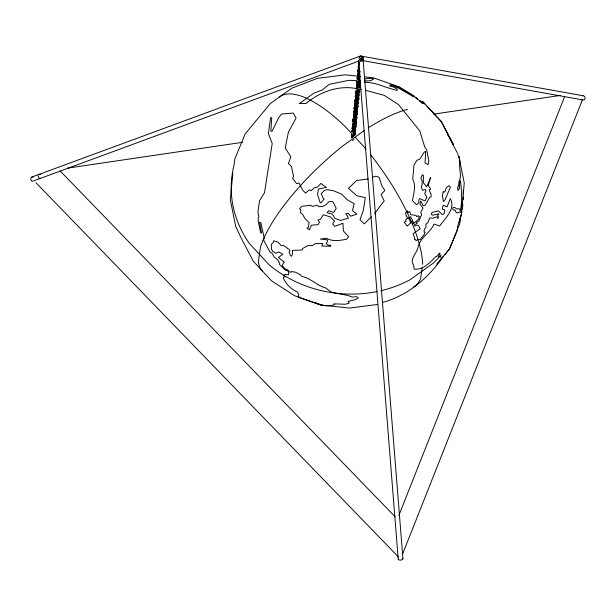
<?xml version="1.0" encoding="UTF-8"?>
<svg xmlns="http://www.w3.org/2000/svg" width="616" height="616" viewBox="0 0 616 616"><rect width="100%" height="100%" fill="white"/><g stroke="black" fill="none" stroke-linecap="round" stroke-linejoin="round"><path stroke-width="0.92" d="M38.161 175.93L38.985 178.386L40.641 178.301M232.825 173.204L230.315 199.815L235.697 226.341L241.264 238.253L253.307 261.215L271.548 280.842L294.748 295.811L321.329 305.089L349.472 308.054L377.262 304.504M460.252 219.82L460.314 219.134L459.451 218.719M461.754 209.686L464.264 183.075L458.874 156.549M351.759 131.762L352.236 130.476M355.155 99.669C352.714 103.696 361.184 106.499 357.557 101.347M356.78 81.474C356.187 83.175 359.097 86.833 360.237 84.469M352.806 128.96L352.183 128.297L352.775 129.591L354.392 129.067M353.176 125.271L352.552 124.609C352.275 126.873 355.293 125.649 355.786 124.355M353.007 120.413L353.284 119.489L352.891 120.405M353.376 115.562L353.877 117.017L355.64 116.555M355.078 112.967L353.484 115.423L353.684 114.43M354.115 108.177L354.616 109.64L356.025 109.409M354.254 107.9L355.817 105.582M355.532 101.686L354.908 101.024L355.355 102.256L356.764 102.025M355.278 96.527L355.779 97.99L357.542 97.528M355.386 96.396L356.98 93.932M356.995 90.537C355.109 92.292 356.317 92.446 355.956 92.131M356.379 85.455L356.887 86.918L358.643 86.456M357.426 82.652L356.81 81.99C356.525 84.253 359.544 83.029 360.044 81.743M357.118 78.078L357.349 79.295M357.226 77.939L358.82 75.475M358.227 67.005L358.45 68.222L359.413 68.53M358.589 63.309L358.728 64.403L359.49 64.857M353.954 124.401L353.769 124.786M354.215 120.374L354.246 121.059M354.362 119.881L354.423 119.227M355.101 111.55L355.124 112.235M358.604 87.557L357.865 85.693M359.844 87.972L359.475 86.086M422.153 267.875L420.62 278.601A116.355 40.725 54.4 0 1 413.582 286.956M460.73 216.832L459.713 223.978L449.464 248.856L444.698 254.778M360.522 56.387C363.625 54.747 365.165 61.3 361.407 60.383L362.331 57.504L361.53 56.195L360.699 55.941L31.97 176.992C29.776 177.847 30.939 182.498 33.318 180.996L358.62 61.146M358.62 63.024L358.843 62.447M358.25 66.713L358.82 65.65M357.881 70.401L359.559 68.099M357.519 74.097L358.835 72.08M356.41 85.17L358.089 82.86M355.671 92.546L356.125 91.553M355.309 96.242L356.425 95.087M354.878 100.508L355.74 99.338M354.508 104.196L355.832 102.179M354.146 107.892L354.593 106.891M353.776 111.581L355.093 109.563M353.422 115.492L353.853 114.276M352.175 128.005L353.83 125.479M351.79 131.477L353.107 129.46M351.42 135.166L351.651 134.75M354.962 100.185L356.256 97.913M358.735 99.045L358.135 100.046L356.841 99.646M351.543 134.696L351.99 137.491M355.109 123.108L354.346 120.929M359.575 64.695L358.335 66.867L358.481 66.297M355.363 96.212L355.856 95.696M355.586 101.109C353.93 100.993 356.179 99.392 355.109 100.092M357.395 89.52C357.827 89.151 358.581 92.184 358.466 91.376M354.962 100.662L355.563 101.74L357.172 101.216M354.57 104.166L354.962 103.203M354.223 108.046L354.878 107.346L354.423 107.469M353.869 111.404L353.915 111.296M352.976 120.559L353.276 119.904L353.684 120.135M351.882 131.3L352.021 131.062M351.559 134.889L351.497 135.32L351.697 134.75M357.08 99.461L356.348 99.931M359.475 91.668L358.604 93.216M355.186 111.581L356.464 110.164M359.105 95.357L358.235 96.904M354.308 120.405L355.994 118.865L355.524 118.619M358.312 103.319L357.442 104.866M353.938 124.093L355.301 122.623M357.942 107.007L357.072 108.555M357.573 110.695C357.565 112.559 353.546 114.899 353.746 111.866M357.203 114.391L356.333 115.939M356.841 118.079C355.317 123.015 350.689 119.396 354.354 116.948M356.325 123.208L355.748 124.409M355.956 126.904L355.085 128.451M355.586 130.592L354.377 132.471M355.224 134.28L354.685 135.428M357.996 70.416L357.965 71.063M356.433 85.385L356.856 84.169M354.531 104.42L354.793 103.781M355.178 112.181L354.585 112.097M352.545 124.316L353.846 122.076M354.3 120.998L353.861 120.936M356.317 100.077L357.426 98.645M358.705 99.191L357.526 100.924M358.82 62.324L358.643 64.126L359.475 65.735M360.568 80.927L359.821 81.628L358.343 80.881M398.891 515.361L564.641 96.658M402.425 554.515L582.42 99.831A2.395 2.102 5.7 0 1 581.858 99.576M358.335 69.408L357.965 70.563L358.304 69.908M357.965 73.096C356.795 74.906 358.604 73.173 357.742 73.681M360.006 81.797L360.468 81.027M359.336 85.832L360.098 84.723M356.194 98.491L354.901 100.87M357.473 101.501C358.581 100.608 359.682 98.059 358.227 97.097M352.606 126.788L352.236 127.943L352.706 127.243M355.825 121.067L356.695 119.519L356.333 117.633M358.527 65.873L358.273 67.822L358.828 69.038M358.158 69.562L357.904 71.51L358.735 73.112M357.796 73.258L357.534 75.198L358.089 76.422M357.426 76.946L357.149 77.785L358.266 76.63M356.687 84.33L356.433 86.271L357.265 87.88M355.948 91.707L355.694 93.655L356.248 94.879M355.578 95.403L355.324 97.343L356.156 98.953M354.785 103.357L354.531 105.305L355.085 106.522M354.416 107.053L354.161 108.994L354.993 110.595M353.168 119.566L352.914 121.506L353.469 122.73M352.437 126.942L352.175 128.89L352.729 130.115M358.789 62.717L358.697 63.178L358.851 62.609M356.525 85.177L356.641 84.754M351.905 131.485L352.067 131.054M351.536 135.174L351.405 135.62M356.21 100.831L356.433 100.2L356.156 101.27M398.375 559.043C398.252 560.76 402.564 560.314 402.941 558.812L363.101 59.744M356.433 87.942L357.719 86.548M351.443 137.946L352.729 136.552M358.766 96.219L358.866 93.57M354.169 110.664L355.178 110.487M357.603 107.862L358.042 106.029L357.58 105.12M355.678 111.296L357.295 111.473M356.495 118.934L356.934 117.102L356.325 116.131M354.092 123.5L355.17 124.216L356.04 123.985M355.247 131.454L355.686 129.614L355.078 128.644M443.505 256.256C428.674 277.677 408.069 295.503 382.544 302.471M436.798 264.025L449.595 248.933L457.257 230.33L457.411 227.112L461.176 214.768L462.601 202.271L462.169 202.41L461.9 209.71L460.76 212.474L459.821 211.65L457.803 212.959L456.086 212.458L455.27 210.133L453.376 210.064L452.66 209.34L453.045 207.561L454.785 207.554L456.826 208.94L459.382 208.755L460.329 210.703C462.431 201.047 461.553 190.536 460.498 180.711L459.482 183.021L459.459 188.45L457.934 190.483L457.572 186.987L458.335 186.848L459.251 180.288L459.682 180.149C461.777 173.943 458.45 167.514 460.013 161.377L459.02 156.502M357.973 88.08L357.319 89.62M38.562 174.906L39.717 174.197L40.548 174.451M371.386 216.786L364.287 223.885L359.99 219.835L363.309 210.241L365.342 197.636L356.803 195.765L348.44 188.35L356.679 180.465L368.206 178.994M374.605 213.56L384.215 200.831L381.119 194.594L384.815 190.429L381.905 185.886L379.086 177.262L375.475 176.191L372.249 177.439M359.475 80.38L358.166 77.955M357.634 98.829L356.325 96.412M354.161 110.626C351.543 113.744 358.989 117.964 356.972 112.597M357.295 111.511L357.634 109.325L356.903 108.732M352.914 123.138L352.545 125.202L353.376 126.804M356.04 124.024L356.41 122.076L355.809 121.267M359.721 73.05L358.905 74.359L358.789 73.959M353.977 139.524L352.506 140.602M359.267 80.196L358.166 81.743M358.243 87.811L358.82 87.387M354.277 130.192L353.176 131.739M364.302 130.53L343.482 145.438A116.355 37.43 -42.9 0 0 260.46 247.216L258.412 261.507A116.355 37.43 -42.9 0 0 262.424 271.032M360.121 71.687C358.989 73.55 356.733 70.355 358.535 71.579M359.752 75.383L357.988 75.845L357.488 74.382M359.382 79.071L358.012 79.618M358.273 90.144L357.057 90.706L356.094 90.09M357.911 93.832C356.78 95.696 354.523 92.5 356.325 93.724M356.749 105.482C355.617 107.346 353.361 104.15 355.163 105.374M355.809 117.494C354.885 119.019 353.684 118.341 354.47 119.273M355.124 121.691L353.368 122.153L352.868 120.69M354.023 132.763L352.652 133.31M353.307 136.683C352.067 138.161 350.489 134.927 352.067 136.344M358.273 69.454L358.751 69.231M357.904 73.142L358.781 72.95L358.381 72.919M356.803 84.215L357.673 84.022M356.063 91.599L356.941 91.407M358.82 96.173L357.811 96.312L356.525 95.257M354.901 103.249L355.779 103.049M354.531 106.938L355.17 106.73M357.657 107.823L356.048 107.608M353.8 114.322L354.523 114.114M356.556 118.896L354.939 118.68M352.545 126.834L353.276 126.626M352.183 130.523L352.652 130.299M355.309 131.408L354.431 131.601L353.353 130.885M360.275 56.041C358.081 56.895 359.236 61.546 361.623 60.045L360.753 58.158L361.715 58.328L360.46 58.612M353.961 114.73L353.422 116.378L354.254 117.979M357.38 77.37L357.704 77.246M359.328 84.007C358.612 84.454 359.328 82.105 357.796 81.643M356.903 106.761L355.963 104.728M355.802 117.833L354.423 115.438M354.546 130.346L353.607 128.313M360.075 76.253L358.581 78.093L358.25 77.531M357.064 106.36L355.532 108.154L355.116 107.569M356.333 113.737L354.793 115.539M355.078 126.257L353.546 128.051M360.922 60.299L361.623 60.045M357.734 77.246L357.272 79.256M354.362 111.034L354.323 111.042M353.114 123.554L352.529 124.093L353.076 123.554M359.528 83.584L357.796 85.431M31.97 176.992L33.233 177.146M358.959 65.573L359.521 65.566M357.588 81.997C358.065 82.783 358.104 80.819 358.212 81.789M356.31 100.816L355.871 100.462M357.48 102.649L355.902 104.466M67.698 168.114L242.65 142.304M433.756 114.114L560.213 95.457M364.587 78.987L370.255 78.201L373.712 79.033L370.94 80.681L364.302 81.027M582.466 95.742C585.485 94.987 586.301 100.824 582.89 99.915L361.407 60.383M360.753 58.158L362.4 58.073M364.895 82.382C375.991 82.128 386.255 88.273 397.135 90.329L397.351 89.397L393.755 87.049L389.543 86.024L390.652 84.946L395.149 86.14L392.954 85.701L399.376 88.55L413.675 96.866L412.281 95.626L415.153 97.105L417.756 98.768L415.993 97.998L416.978 98.699L416.193 98.406L420.466 101.078L420.867 101.794L419.527 100.785L422.514 103.604L423.146 103.681L420.974 101.24L423.908 103.642L422.591 101.756L423.123 101.925L441.395 121.583L453.453 144.567M357.157 80.673L348.849 80.326L329.044 84.377L322.445 89.867L313.867 93.162L299.307 103.596L306.067 103.465C319.912 91.884 338.731 84.916 356.741 88.666M323.369 305.297L322.183 305.251L326.957 305.836L331.601 305.405L334.634 304.643L333.972 303.873L345.484 304.242L349.264 303.087L348.148 301.44L355.717 299.538L358.219 297.774L356.41 296.612L352.437 297.12C345.63 294.14 338.13 294.255 331.085 291.922L325.772 288.003C318.526 286.078 313.228 280.757 306.429 277.878L301.37 276.114L300.554 274.79L295.557 272.218L291.36 271.517L291.26 272.257L289.381 271.772L287.934 270.124L284.438 268.345L282.274 265.658L283.476 262.816L284.515 262.231L278.37 257.534L282.783 254.254L278.902 251.936L275.86 253.215L272.665 251.336L271.471 249.026L271.286 244.475L273.165 242.496L273.673 240.779L278.009 242.196L281.027 245.414L283.714 245.653L286.94 247.617L287.472 248.695L288.981 249.049L289.944 250.758L289.104 251.782L290.298 255.417L291.568 256.271L292.392 254.393L292.415 250.335L302.102 250.081L302.672 248.494L308.1 245.538L312.574 245.561L315.315 243.582L322.761 243.551L321.822 246.007L330.638 246.3L330.846 245.23L328.112 245.214L326.195 243.497L327.543 241.241L327.389 239.87L320.358 239.085L326.388 238.284C332.779 241.819 339.762 240.51 346.523 239.262L348.71 236.798L343.412 230.962L342.943 223.254L334.704 226.419L332.717 224.024L334.48 221.044L330.484 216.955L323.323 214.753L320.405 219.342L318.018 220.112L319.465 222.26L318.156 224.64L311.419 225.171L309.463 229.791L306.907 228.136L308.408 227.396L309.101 222.638L304.882 218.488L302.625 214.391L300.308 212.366L300.962 209.94L299.584 208.801L301.848 206.275L310.687 205.282L312.351 206.452L316.924 205.159L319.257 206.668L322.561 206.475L325.841 204.735L329.013 201.671L332.886 201.655L336.213 208.354L333.795 212.389L328.621 210.764L327.15 212.751L332.386 214.145L334.927 218.341L340.517 220.482L348.433 218.079L345.907 213.721L348.194 213.244L350.635 216.162L356.88 214.16L352.475 210.587L354.208 203.711L346.97 199.615L341.68 194.171L333.287 190.675L327.165 189.674L324.355 190.483L321.29 193.632L323.115 198.175L324.17 199.022L320.82 202.98L320.104 202.518L317.594 194.625L318.41 189.004L326.365 187.433L320.79 183.437L317.633 187.041L314.152 187.818L311.242 190.744L309.455 189.79L305.513 193.108L302.495 189.859L299.083 183.029L296.658 183.583L292.608 178.494L293.632 176.507L291.414 166.451L288.419 163.525L290.844 156.857L285.239 147.879L288.427 132.101L296.057 118.095L293.278 113.051L281.597 114.045L278.856 117.448L272.079 131.177L270.855 131.216L271.733 117.702L270.555 117.748L268.414 133.51L272.218 143.489L264.51 192.708L259.544 200.77L257.911 211.973L258.882 216.778L258.304 217.664L258.22 221.29L260.722 232.956L261.561 233.048L259.598 222.199L260.83 222.592L264.303 238.253L263.471 239.863L270 251.998L271.964 253.145L274.182 256.972L278.301 260.537L279.71 263.548L279.487 264.395L285.408 270.185L286.14 270.332L286.209 269.846L287.695 270.817L288.812 272.719L288.511 274.798L285.139 274.428L283.876 275.375L284.969 277.007L283.668 276.8L283.46 278.263C286.248 284.353 291.114 289.374 297.335 291.945L298.691 294.556L298.175 296.019L298.968 297.443L321.298 305.236M359.944 76.615C359.513 77.262 360.121 75.298 358.928 74.582M358.712 77.192L359.937 77.924M358.096 95.072C357.557 95.888 358.381 93.817 357.088 93.039M357.303 103.026L357.01 103.349L356.541 101.278M356.849 110.426C355.678 111.342 356.987 108.709 355.163 108.062M356.202 114.099C355.94 114.484 356.133 112.258 354.793 111.75M354.955 126.611L354.662 126.934L354.185 124.863M354.362 134.003C354.085 134.842 353.63 131.616 352.906 131.624M359.698 82.336L360.268 82.914M358.497 90.983L357.064 92.816M358.127 94.672L356.695 96.504L356.279 95.919M355.109 108.424L355.463 108.809L355.093 107.561M355.447 124.956L355.055 124.917L355.863 125.248L356.079 126.111M354.546 132.325C356.602 132.979 354.616 137.037 352.983 134.573M358.874 68.522L359.267 68.561M358.504 72.211L358.897 72.249M358.135 75.907L358.527 75.945M357.403 83.283L357.796 83.322M357.034 86.979L357.426 87.018M356.664 90.668L357.057 90.706M356.294 94.356L356.687 94.394M355.925 98.052L356.317 98.09M355.563 101.74L355.948 101.779M355.501 102.318L355.894 102.356M355.132 106.006L355.524 106.044M354.762 109.702L355.155 109.74M354.4 113.39L354.785 113.429M354.031 117.079L354.423 117.117M353.515 122.214L353.907 122.253M353.145 125.903L353.538 125.941M352.775 129.591L353.168 129.63M354.523 133.626L352.806 135.435M352.044 136.975L352.437 137.014M358.243 76.215L345.106 74.829L317.317 78.386L291.776 88.211L270.216 103.65L245.114 134.026L234.865 158.905L233.849 166.058A116.355 102.364 8.1 0 0 249.649 243.828L269.223 264.895A116.355 102.364 8.1 0 0 377.231 291.522M364.811 76.908L373.25 77.793L399.83 87.079M300.223 297.312L298.552 297.089L298.968 297.443M361.492 56.164L582.975 95.703M360.314 58.843L362.208 59.182M358.535 88.997L361.23 89.505M365.712 90.344L384.176 95.326L398.444 104.535L419.758 130.831L424.794 147.193L426.688 149.788L428.813 161.084L427.981 164.618L425.071 163.048L425.641 151.367L424.347 151.967L419.727 159.174L416.993 160.299L413.944 165.25L412.766 179.248C416.216 185.909 413.675 193.624 412.397 200.539L416.293 204.512L417.687 204.073L418.795 202.518L418.849 199.915L419.858 198.598L424.94 200.962L426.88 197.228L424.763 193.509L425.918 191.022L425.186 189.497L422.622 190.367L421.298 187.21L422.137 184.531L422.16 181.073L420.882 178.07L422.36 174.728L423.361 175.483L423.408 182.698L426.665 186.902L430.646 177.346L428.251 185.354L430.738 189.127L429.229 189.836L431.031 194.279L431.177 196.696L429.645 197.428L425.132 205.297L423.115 205.629L420.751 200.916L419.904 204.15L423.069 208.039L420.72 212.374L421.59 214.684L418.926 221.021L416.455 222.376L417.24 223.2L414.399 224.956L414.907 226.064L416.986 225.094L418.572 225.695L420.166 228.69L413.036 233.795L414.337 236.929L414.583 239.616L415.415 239.362L416.046 240.617L418.326 239.462L420.066 239.709L424.101 234.711L425.117 232.078L423.954 231.939L424.439 229.291L426.018 227.242L425.864 224.232L428.012 222.468L429.745 217.864L432.879 218.195L437.221 216.755L438.015 218.649L438.423 216.37L437.468 215.3L439.085 213.798L432.671 215.23L431.285 214.26L432.124 212.389L438.53 210.895L442.288 214.614L444.175 213.506L444.837 209.987L442.149 209.109L443.243 205.351L447.101 206.83L450.319 198.583C456.002 208.778 445.006 218.457 439.608 226.018L434.088 224.047C430.345 232.532 420.982 237.16 418.341 246.061C417.74 251.713 412.32 255.686 412.189 261.723L413.837 266.189L414.091 269.13C423.177 270.162 430.037 262.508 435.835 256.549L436.829 256.472L439.216 253.353L440.024 253.122L438.569 256.787L440.686 256.395L441.449 259.051M358.612 63.533L359.267 64.203M358.735 67.852L358.281 67.229L358.905 67.891M357.503 74.605L358.166 75.275M357.796 78.963L357.141 78.294L357.627 78.925M355.293 96.751L355.956 97.42M354.131 108.401L354.793 109.063M354.423 112.759L353.769 112.089M354.054 116.447L353.399 115.777M352.883 120.913L353.546 121.583M313.96 302.233L316.462 303.087M316.709 303.264L321.66 305.059M358.166 97.674L358.781 98.645M352.76 132.009C353.823 133.264 352.421 130.014 353.222 131.786M360.021 74.166L359.082 73.504M359.105 64.164L358.635 63.386M358.366 71.548L357.873 70.917M357.996 75.237L357.534 74.459M357.257 82.621L356.749 81.766M356.156 93.694L355.663 93.055M355.786 97.382L355.332 96.751M355.417 101.07L354.978 100.477M355.363 101.648L354.87 101.016M354.993 105.344L354.5 104.705M354.624 109.032L354.169 108.401M354.254 112.72L353.792 111.943M353.884 116.416L353.422 115.631M353.522 120.105L353.076 119.512L353.238 119.928M353.376 121.544L352.914 120.767M353.007 125.241L352.498 124.386M352.637 128.929L352.144 128.297M351.898 136.313L351.413 135.674M402.448 558.442L402.941 558.812M358.266 78.378L358.481 78.702L358.281 77.539M357.526 85.763L357.742 86.078L357.55 84.923M356.425 96.835L356.633 97.151L356.41 95.981M354.523 115.862L354.731 116.193L354.539 115.023M353.291 127.543L353.592 128.097M354.508 115.015L354.839 115.577M353.261 127.527L353.399 128.475M357.241 91.953C358.52 93.771 360.383 91.83 359.475 90.144M356.502 99.338L358.435 102.518M353.723 127.189C355.933 129.637 356.926 125.302 355.216 124.055M359.12 81.05L360.191 82.683M357.65 95.811L358.858 98.252M355.24 119.974L356.448 122.415M60.268 171.071L395.164 516.801M35.92 182.69L398.344 556.849M423.03 102.04L424.986 104.142M426.287 105.544L441.272 121.675L453.314 144.629M351.79 133.641L345.26 126.619A116.355 40.725 54.4 0 0 279.502 96.874M355.047 137.152L364.841 147.686A116.355 40.725 54.4 0 1 366.027 149.111M358.058 92.161L359.228 94.564M356.895 103.811L358.065 106.214M356.525 107.5L357.696 109.902M355.794 114.884L356.957 117.286M352.829 135.651L353.492 136.559M358.558 60.422C359.336 61.793 362.709 61.423 363.278 59.96M357.642 85.016L357.842 85.478M356.949 92.408L357.103 92.862M355.694 104.828L355.94 104.504M359.544 71.171L360.052 72.01M356.895 91.568L356.063 89.967M356.464 111.542L357.326 113.59M354.477 131.439L355.34 133.487M356.464 85.778L357.057 86.348L356.425 85.532M355.725 93.155L355.725 93.247M354.562 104.805L354.562 104.897M359.374 85.508L359.96 87.179M355.124 128.128L355.709 129.799M457.164 152.653L447.986 135.019L448.348 135.843M457.565 153.515L458.866 157.565M358.843 74.066L358.828 74.867M356.995 92.523L356.949 93.316M352.699 135.928L352.691 135.027L352.853 135.474M359.459 90.059L359.598 90.875M358.574 60.645L398.236 559.505M370.755 154.939A116.355 40.725 54.4 0 1 422.668 264.303M461.931 211.242A116.355 102.364 8.1 0 1 461.569 213.121M461.168 214.984A116.355 102.364 8.1 0 1 459.182 222.338M441.141 254.816A116.355 102.364 8.1 0 1 433.21 263.171L410.079 279.733A116.355 102.364 8.1 0 1 380.873 290.721M463.247 190.221A116.355 102.364 8.1 0 1 463.371 194.032M463.363 196.912A116.355 102.364 8.1 0 1 463.255 199.792M462.885 204.589A116.355 102.364 8.1 0 1 462.662 206.499M368.283 127.812A116.355 37.43 -42.9 0 1 407.445 109.371M419.18 216.77L418.718 218.95L412.589 224.486L413.675 221.875L412.065 221.86L412.574 220.382L410.718 216.778L409.14 217.91L406.483 216.809L405.559 212.689L407.584 210.857L408.208 212.705L409.794 211.573L410.626 214.668L416.116 215.438L416.547 216.57L418.503 215.762L419.18 216.77M443.204 191.838L442.411 195.541L443.412 201.594L445.137 199.73L450.335 187.218L449.118 185.77L446.315 187.595L444.852 191.899L443.204 191.838M410.656 222.869L407.253 226.111L404.212 222.284L406.152 221.429L405.605 219.804L407.053 218.441L409.24 218.826L410.656 222.869M414.36 96.273L413.475 96.196L411.303 94.302L400.454 87.757L391.229 84.6L400.577 88.257L414.36 96.273M357.365 88.827L357.365 88.827"/></g></svg>
